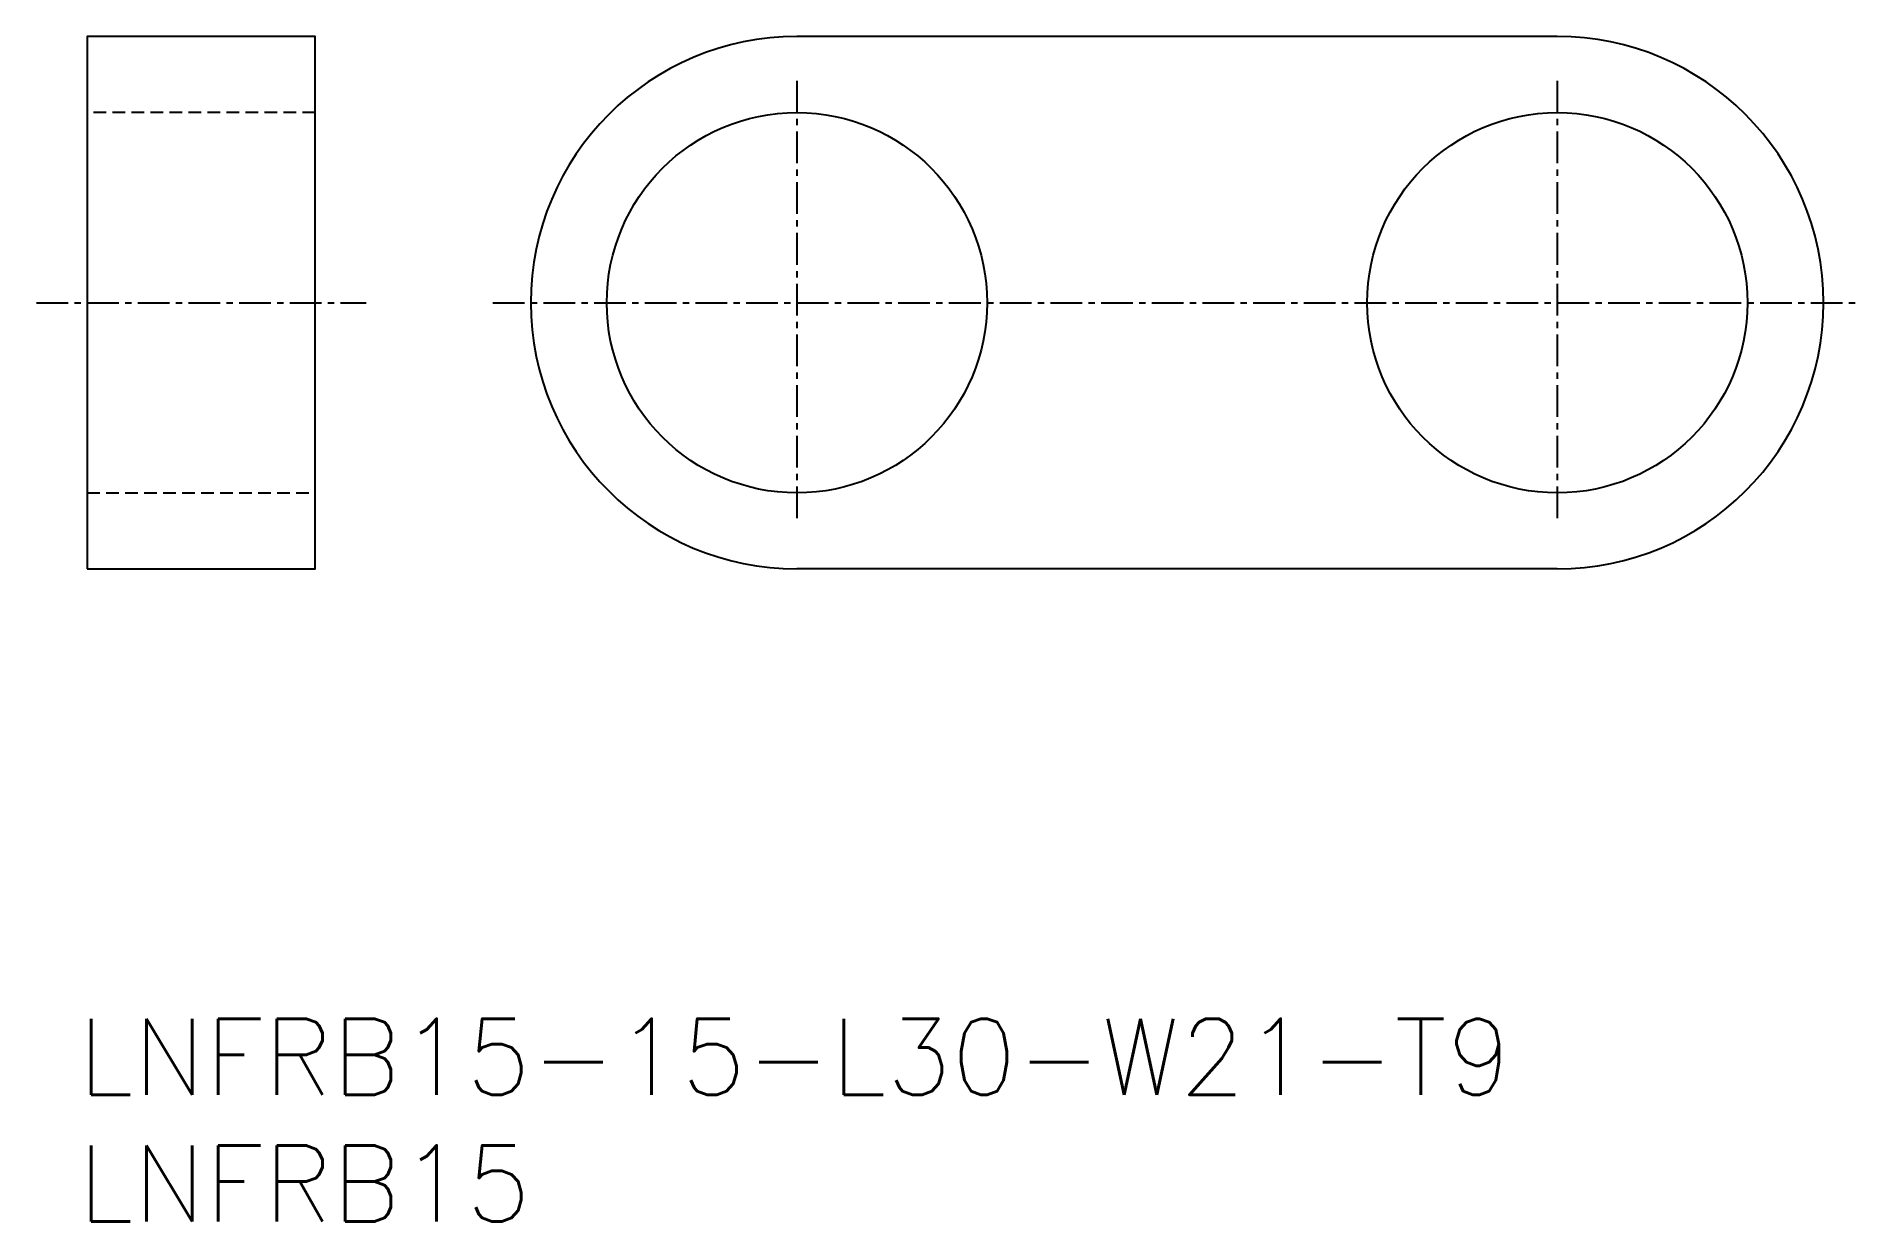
# Model space of a CAD drawing. Extents: x 117.4 to 189.4, y 56.9 to 103.6.
import ezdxf
from ezdxf.enums import TextEntityAlignment as Align

# ---------------------------------------------------------------- set-up
doc = ezdxf.new("R2010")
doc.units = 0
doc.linetypes.add('CENTER', pattern=[2, 1.25, -0.25, 0.25, -0.25])
doc.linetypes.add('DASHED', pattern=[0.75, 0.5, -0.25])
doc.layers.get('0').update_dxf_attribs({"linetype": 'CONTINUOUS'})
doc.layers.add('CENTER', color=1, linetype='CENTER')
doc.styles.get("Standard").update_dxf_attribs({"font": 'txt.shx', "bigfont": 'extfont.shx'})

msp = doc.modelspace()

# ---------------------------------------------------------------- linework, layer by layer
at = {"color": 7, "linetype": 'CONTINUOUS'}
for p, q in [((177.436, 103.592), (147.436, 103.592)), ((177.436, 82.592), (147.436, 82.592))]:
    msp.add_line(p, q, dxfattribs=at)
at = {"color": 3, "linetype": 'DASHED'}
for p, q in [((128.436, 100.592), (119.436, 100.592)), ((119.436, 85.592), (128.436, 85.592))]:
    msp.add_line(p, q, dxfattribs=at)
at = {"color": 7, "linetype": 'CONTINUOUS'}
msp.add_lwpolyline([(119.436, 82.592), (128.436, 82.592), (128.436, 103.592), (119.436, 103.592)], close=True, dxfattribs=at)
for centre in [(147.436, 93.092), (177.436, 93.092)]:
    msp.add_circle(centre, 7.5, dxfattribs=at)
for centre, start, end in [((147.436, 93.092), 90, 270), ((177.436, 93.092), 270, 90)]:
    msp.add_arc(centre, 10.5, start, end, dxfattribs=at)
at = {"layer": 'CENTER', "color": 1, "linetype": 'CENTER'}
for p, q in [((147.436, 101.842), (147.436, 84.342)), ((177.436, 101.842), (177.436, 84.342)), ((117.436, 93.092), (130.436, 93.092)), ((135.436, 93.092), (189.436, 93.092))]:
    msp.add_line(p, q, dxfattribs=at)

# ---------------------------------------------------------------- texts
at = {"color": 7, "linetype": 'CONTINUOUS'}
for s, p in [('LNFRB15-15-L30-W21-T9', (119.077, 63.354)), ('LNFRB15', (119.077, 58.354))]:
    msp.add_text(s, height=3, dxfattribs=at).set_placement(p, align=Align.MIDDLE_LEFT)

doc.saveas('drawing.dxf')
